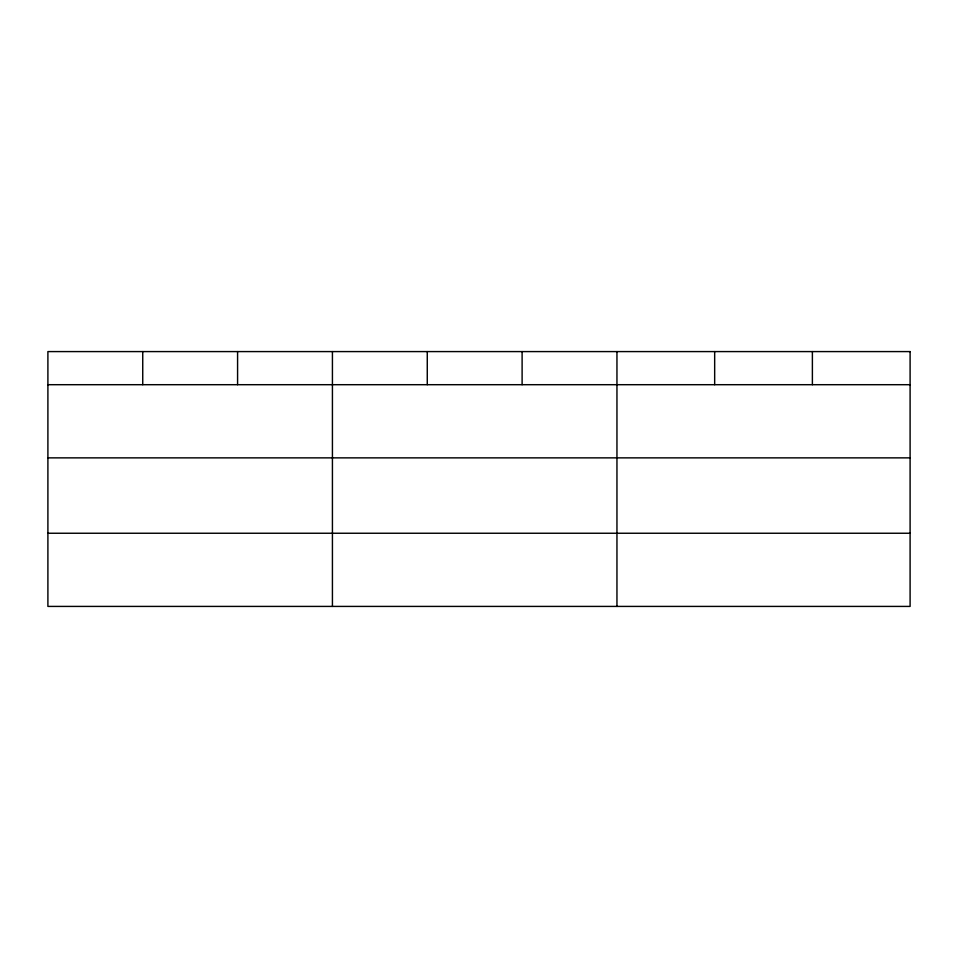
<?xml version="1.0" encoding="UTF-8"?>
<svg xmlns="http://www.w3.org/2000/svg" width="958" height="958" viewBox="0 0 958 958"><rect width="100%" height="100%" fill="white"/><g stroke="black" fill="none" stroke-linecap="round" stroke-linejoin="round"><path stroke-width="1.44" d="M47.9 384.697L910.1 384.697M47.9 457.864L910.1 457.864M47.9 533.247L910.1 533.247M812.384 351.586L812.384 384.697M714.668 351.586L714.668 384.697M616.952 351.586L616.952 606.414M522.11 351.586L522.11 384.697M427.268 351.586L427.268 384.697M332.426 351.586L332.426 606.414M237.584 351.586L237.584 384.697M142.742 351.586L142.742 384.697M910.1 351.586L47.9 351.586L47.9 606.414L910.1 606.414L910.1 351.586"/></g></svg>
